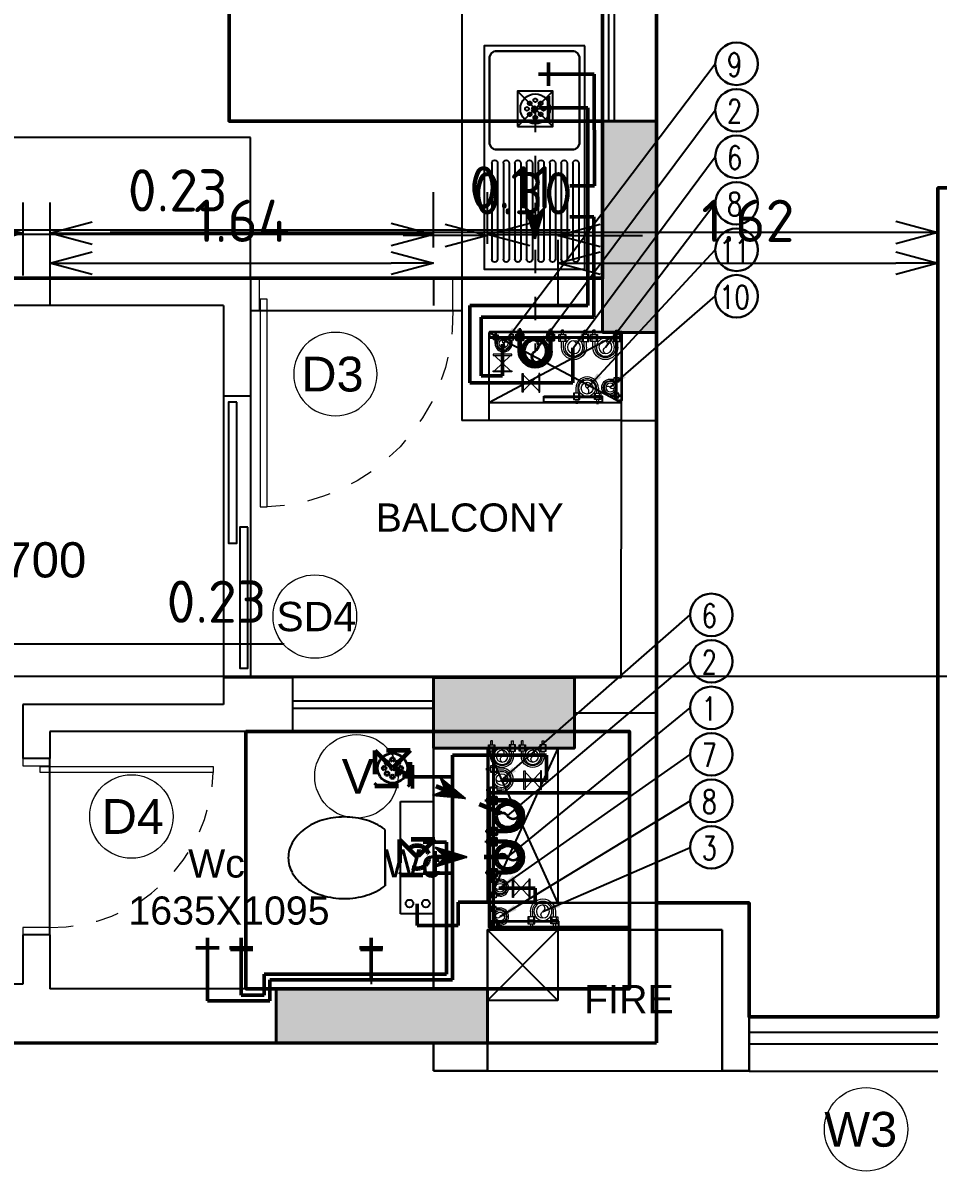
# Model space of a CAD drawing. Header units: inches. Extents: x 0 to 429, y 0 to 185.
# Drawn here: x 241.739 to 245.639, y 115.259 to 120.148 of the extents above; entities that cross this region are included whole.
import ezdxf
from ezdxf.enums import TextEntityAlignment as Align

# ---------------------------------------------------------------- set-up
doc = ezdxf.new("R2010")
doc.units = ezdxf.units.IN
doc.header["$MEASUREMENT"] = 0
doc.linetypes.add('Xr-4BHK-A-B-Typical-Sub$0$DASHED', pattern=[0.75, 0.5, -0.25])
doc.linetypes.add('Xr-4BHK-A-B-Typical-Sub$0$HIDDEN', pattern=[0.375, 0.25, -0.125])
doc.layers.get('DEFPOINTS').update_dxf_attribs({"lineweight": 18})
for name, color, linetype, lineweight in [('FLOOR01', 7, 'Continuous', 50), ('XR-4BHK-A-B-TYPICAL-SUB$0$1PL-CUT', 3, 'Continuous', 25), ('XR-4BHK-A-B-TYPICAL-SUB$0$1PL-SHAFT-PIPE-TEXT-50', 213, 'Continuous', 30), ('XR-4BHK-A-B-TYPICAL-SUB$0$DOOR', 34, 'Continuous', 20), ('XR-4BHK-A-B-TYPICAL-SUB$0$TOWER-COL', 1, 'Continuous', 40), ('XR-4BHK-A-B-TYPICAL-SUB$0$TOWER-COL-HATCH', 9, 'Continuous', 5), ('XR-4BHK-A-B-TYPICAL-SUB$0$WALL', 7, 'Continuous', 30)]:
    doc.layers.add(name, color=color, linetype=linetype, lineweight=lineweight)
for name, color, linetype in [('XR-4BHK-A-B-TYPICAL-SUB$0$1PL-DR-WASTE', 5, 'Xr-4BHK-A-B-Typical-Sub$0$DASHED'), ('XR-4BHK-A-B-TYPICAL-SUB$0$1PL-SHAFT-PIPE', 7, 'Continuous'), ('XR-4BHK-A-B-TYPICAL-SUB$0$ELE', 4, 'Continuous')]:
    doc.layers.add(name, color=color, linetype=linetype)
doc.layers.add('XR-4BHK-A-B-TYPICAL-SUB$0$SEWERARE LINE', color=7, linetype='Continuous', lineweight=35, true_color=0xca2d12)
doc.layers.add('XR-4BHK-A-B-TYPICAL-SUB$0$WATER SUPPLAY', color=7, linetype='Continuous', lineweight=0, true_color=0x00f000)
doc.styles.add('Sanvi Common', font='isocpeur.ttf')
doc.styles.add('Xr-4BHK-A-B-Typical-Sub$0$$0$DIM', font='arial.ttf', dxfattribs={"height": 4})
doc.styles.add('Xr-4BHK-A-B-Typical-Sub$0$$1$Standard', font='arial.ttf')
doc.styles.add('Xr-4BHK-A-B-Typical-Sub$0$AUDIT_D_080506184754-0', font='romans.shx')
doc.styles.add('Xr-4BHK-A-B-Typical-Sub$0$DIM', font='arial.ttf')
doc.styles.add('Xr-4BHK-A-B-Typical-Sub$0$Standard', font='ARIALN.TTF')
doc.dimstyles.new('Sanvi Common', dxfattribs={"dimtxt": 0.18, "dimasz": 0.18, "dimexe": 0.18, "dimexo": 0.0625, "dimgap": 0.09, "dimtad": 1, "dimzin": 0, "dimdsep": 46, "dimtxsty": 'Sanvi Common', "dimblk": 'OPEN30', "dimcen": 0.09, "dimclrd": 68, "dimclre": 68, "dimclrt": 40, "dimadec": 0, "dimazin": 0, "dimtfac": 1, "dimtofl": 0, "dimtmove": 0, "dimatfit": 3, "dimldrblk": 'OPEN30', "dimfxl": 1, "dimtolj": 1, "dimtzin": 0, "dimarcsym": 0})
doc.dimstyles.new('Xr-4BHK-A-B-Typical-Sub$0$DIM 75', dxfattribs={"dimtxt": 75, "dimasz": 75, "dimexe": 0.18, "dimexo": 0.0625, "dimgap": 0.09, "dimtad": 0, "dimtih": 1, "dimtoh": 1, "dimdec": 0, "dimzin": 0, "dimdsep": 46, "dimtxsty": 'Xr-4BHK-A-B-Typical-Sub$0$Standard', "dimcen": 0.09, "dimclrd": 256, "dimclre": 256, "dimclrt": 256, "dimadec": 0, "dimazin": 0, "dimtfac": 1, "dimtdec": 0, "dimtofl": 0, "dimtmove": 0, "dimatfit": 3, "dimfxl": 1, "dimtolj": 1, "dimtzin": 0, "dimarcsym": 0})

# ---------------------------------------------------------------- blocks, each defined once
blk = doc.blocks.new('Xr-4BHK-A-B-Typical-Sub$0$core typ')
at = {"layer": 'XR-4BHK-A-B-TYPICAL-SUB$0$ELE'}
for p, q in [((-5324.6, 9885.4), (-5324.6, 9075.5)), ((-5744.6, 9735), (-6044.6, 9075.5)), ((-5744.6, 9075.5), (-6044.6, 9735)), ((-5744.6, 9735), (-5744.6, 9075.5)), ((-5745, 8960.5), (-6045, 8660.5)), ((-6045, 8960.5), (-5745, 8660.5)), ((-4929.6, 8590.5), (-4125.4, 8590.5)), ((-4929.6, 8525.5), (-4125.4, 8525.5)), ((-4929.6, 8475.5), (-4125.4, 8475.5)), ((-6045, 8360.5), (-5044.6, 8360.5)), ((-4929.6, 8360), (-4125.4, 8360))]:
    blk.add_line(p, q, dxfattribs=at)
blk.add_lwpolyline([(-5745, 8660.5), (-6045, 8660.5), (-6045, 8960.5), (-5745, 8960.5)], close=True, dxfattribs=at)
at = {"layer": 'XR-4BHK-A-B-TYPICAL-SUB$0$WALL'}
for p, q in [((-4124.6, 10990.5), (-4125, 9260.9)), ((-6274.6, 9735.2), (-6274.6, 8710.4)), ((-6044.6, 9735.2), (-6044.6, 9075.5)), ((-6044.6, 9075.5), (-4929.5, 9075.5)), ((-4929.5, 9075.5), (-4929.6, 8360.5)), ((-6045, 8960.5), (-6045, 8360.5)), ((-6045, 8960.5), (-5044.6, 8960.5)), ((-5044.6, 8960.5), (-5044.6, 8360.5)), ((-6275, 8480), (-6275, 8360.5)), ((-6275, 8360.5), (-6045, 8360.5)), ((-5044.6, 8360.5), (-4929.6, 8360.5))]:
    blk.add_line(p, q, dxfattribs=at)
blk = doc.blocks.new('*X182')
at = {"color": 0}
for p, q in [((3201.6, 1890), (3698.5, 1890)), ((3201.6, 1860), (3698.5, 1860)), ((3201.6, 1830), (3698.5, 1830)), ((3201.6, 1800), (3698.5, 1800)), ((3201.6, 1770), (3698.5, 1770)), ((3201.6, 1740), (3698.5, 1740)), ((3201.6, 1710), (3698.5, 1710)), ((3201.6, 1680), (3698.5, 1680)), ((3201.6, 1650), (3698.5, 1650)), ((3201.6, 1620), (3698.5, 1620)), ((3201.6, 1590), (3698.5, 1590)), ((3201.6, 1560), (3698.5, 1560)), ((3201.6, 1530), (3698.5, 1530)), ((3201.6, 1500), (3698.5, 1500)), ((3201.6, 1470), (3698.5, 1470)), ((3201.6, 1440), (3698.5, 1440))]:
    blk.add_line(p, q, dxfattribs=at)
blk = doc.blocks.new('Xr-4BHK-A-B-Typical-Sub$0$sink14')
blk.add_lwpolyline([(-577.5, -520), (-577.5, 0), (577.5, 0), (577.5, -520)], close=True)
for points in [[(-40.5, -64.5, 0.414214), (-78, -27), (-513, -27, 0.414214), (-550.5, -64.5), (-550.5, -455.5, 0.414214), (-513, -493), (-78, -493, 0.414214), (-40.5, -455.5)], [(-550.5, -455.5), (-550.5, -64.5, -0.414214), (-513, -27), (-78, -27, -0.414214), (-40.5, -64.5), (-40.5, -455.5, -0.414214), (-78, -493), (-513, -493, -0.414214)]]:
    blk.add_lwpolyline(points, format="xyb", close=True)
blk.add_circle((-248, -260), 15)
for centre, start, end in [((29.3, -53.8), 90, 270), ((526.2, -53.8), 270, 90), ((29.3, -113.8), 90, 270), ((526.2, -113.8), 270, 90), ((29.3, -173.8), 90, 270), ((526.2, -173.8), 270, 90), ((29.3, -233.8), 90, 270), ((526.2, -233.8), 270, 90), ((29.3, -293.8), 90, 270), ((526.2, -293.8), 270, 90), ((29.3, -353.8), 90, 270), ((526.2, -353.8), 270, 90), ((29.3, -413.8), 90, 270), ((526.2, -413.8), 270, 90), ((29.3, -473.8), 90, 270), ((526.2, -473.8), 270, 90)]:
    blk.add_arc(centre, 15, start, end)
blk.add_blockref('*X182', (-3172.3, -1928.8))
blk = doc.blocks.new('Xr-4BHK-A-B-Typical-Sub$0$1111')
for p, q in [((-6719.3, 24832.2), (-6719.3, 24832.2)), ((-6770.3, 24610.7), (-7008.8, 24610.7)), ((-6918.9, 24610.7), (-6770.3, 24610.7)), ((-7128.5, 24545.5), (-7128.5, 24404.3)), ((-6650.6, 24545.5), (-7128.5, 24545.5)), ((-6650.6, 24404.3), (-6650.6, 24545.5)), ((-7128.5, 24404.3), (-6650.6, 24404.3)), ((-6849.6, 24404.3), (-6849.6, 24404.3)), ((-6703, 24404.3), (-6703, 24404.3))]:
    blk.add_line(p, q)
at = {"extrusion": (0, 0, -1)}
for centre, major_axis, ratio, start_param, end_param in [((-6859.2, 24842), (-134, 134), 1, 6.126583, 6.550859), ((-6889.6, 24895.3), (90.6, 90.6), 1, -1.303122, -0.785398), ((-6889.6, 24895.3), (-90.6, 90.6), 1, 0.785398, 1.303122), ((-6919.9, 24842), (134, 134), 1, -0.267674, 0.156602), ((-6811.4, 24807.2), (175.8, 175.8), 1, 4.219591, 4.555787), ((-6967.7, 24807.2), (-175.8, 175.8), 1, 1.727398, 2.063595), ((-6735.9, 24784.5), (231.5, 231.5), 1, 3.926991, 4.219591), ((-7043.2, 24784.5), (231.5, 231.5), 1, 0.492798, 0.785398), ((-6735.9, 24784.5), (-231.5, 231.5), 1, 5.205187, 5.497787), ((-7043.2, 24784.5), (231.5, 231.5), 1, 0.785398, 1.077998), ((-6811.4, 24761.7), (-175.8, 175.8), 1, 4.868991, 5.205187), ((-6967.7, 24761.7), (-231.2, 91.4), 0.988951, 3.056609, 3.421062), ((-6859.2, 24726.9), (-134, 134), 1, 4.837165, 4.868991), ((-6694.7, 24507), (-11.5, 11.5), 1, 3.141593, 9.424778), ((-6694.7, 24437.2), (11.5, 11.5), 1, 1.570796326805002, 7.853981633984588)]:
    blk.add_ellipse(centre, major_axis=major_axis, ratio=ratio, start_param=start_param, end_param=end_param, dxfattribs=at)
blk = doc.blocks.new('Xr-4BHK-A-B-Typical-Sub$0$d-750')
at = {"layer": 'XR-4BHK-A-B-TYPICAL-SUB$0$DOOR'}
for p, q in [((0, 718.7), (0, 750)), ((0, 750), (115, 750)), ((115, 750), (115, 718.7)), ((115, 718.7), (0, 718.7)), ((0, 0), (0, 31.2)), ((0, 31.2), (115, 31.2)), ((115, 31.2), (115, 0)), ((115, 0), (0, 0))]:
    blk.add_line(p, q, dxfattribs=at)
blk.add_lwpolyline([(73.9, 34.2), (811.3, 34.2), (811.3, 59.2), (73.9, 59.2)], close=True, dxfattribs=at)
at = {"layer": 'XR-4BHK-A-B-TYPICAL-SUB$0$DOOR', "color": 8, "linetype": 'Xr-4BHK-A-B-Typical-Sub$0$HIDDEN', "extrusion": (0, 0, -1)}
blk.add_ellipse((125, 31.2), major_axis=(218.4, 652.1), ratio=0.99874, start_param=-0.33813, end_param=1.207251, dxfattribs=at)
blk = doc.blocks.new('Xr-4BHK-A-B-Typical-Sub$0$REV.CO.')
at = {"layer": 'XR-4BHK-A-B-TYPICAL-SUB$0$TOWER-COL-HATCH'}
for points in [[(459366.1, 8690), (459596.1, 8690), (459596.1, 9589.8), (459366.1, 9589.8)], [(459246.1, 7219.8), (459246.1, 6920), (458646.1, 6920), (458646.1, 7219.8)]]:
    blk.add_hatch(color=256, dxfattribs=at).paths.add_polyline_path(points)
h = blk.add_hatch(color=256, dxfattribs=at)
h.dxf.hatch_style = 1
h.paths.add_polyline_path([(458876.1, 5665), (458876.1, 5895), (457975.6, 5895), (457975.6, 5665)])
at = {"layer": 'XR-4BHK-A-B-TYPICAL-SUB$0$TOWER-COL'}
for points in [[(459366.1, 8690), (459596.1, 8690), (459596.1, 9589.8), (459366.1, 9589.8)], [(459246.1, 7219.8), (459246.1, 6920), (458646.1, 6920), (458646.1, 7219.8)], [(458876.1, 5895), (458876.1, 5665), (457975.6, 5665), (457975.6, 5895)]]:
    blk.add_lwpolyline(points, close=True, dxfattribs=at)
blk = doc.blocks.new('Xr-4BHK-A-B-Typical-Sub$0$$0$DOOR NO')
at = {"lineweight": 0}
blk.add_circle((0, 0), 10, dxfattribs=at)
at = {"style": 'Xr-4BHK-A-B-Typical-Sub$0$$0$DIM'}
blk.add_attdef('X1', text='', height=9, dxfattribs=at).set_placement((0, 0), align=Align.MIDDLE_CENTER)
blk = doc.blocks.new('_Open30')
at = {"color": 0, "linetype": 'ByBlock', "lineweight": -2}
for p, q in [((-1, 0.268), (0, 0)), ((0, 0), (-1, -0.268)), ((0, 0), (-1, 0))]:
    blk.add_line(p, q, dxfattribs=at)
blk = doc.blocks.new('*D240')
at = {"color": 68, "lineweight": -2, "transparency": 16777216}
for p, q in [((239.0942, 117.3204), (239.0942, 117.6834)), ((239.3242, 117.3204), (239.3242, 117.6834)), ((238.9142, 117.5034), (238.7342, 117.5034)), ((239.5042, 117.5034), (242.8522, 117.5034))]:
    blk.add_line(p, q, dxfattribs=at)
at = {"layer": 'DEFPOINTS', "color": 0, "transparency": 16777216}
for p in [(239.3242, 117.5034), (239.0942, 117.2579), (239.3242, 117.2579)]:
    blk.add_point(p, dxfattribs=at)
at = {"color": 68, "lineweight": -2, "transparency": 16777216, "xscale": 0.18, "yscale": 0.18, "zscale": 0.18}
blk.add_blockref('_Open30', (239.0942, 117.5034), dxfattribs=at)
at = {"color": 68, "lineweight": -2, "transparency": 16777216, "xscale": 0.18, "yscale": 0.18, "zscale": 0.18, "rotation": 180}
blk.add_blockref('_Open30', (239.3242, 117.5034), dxfattribs=at)
at = {"color": 40, "transparency": 16777216, "insert": (242.5642, 117.6834), "char_height": 0.18, "attachment_point": 5, "style": 'Sanvi Common'}
blk.add_mtext('\\A1;0.23', dxfattribs=at)
blk = doc.blocks.new('*D241')
at = {"color": 68, "lineweight": -2, "transparency": 16777216}
for p, q in [((239.3242, 117.3204), (239.3242, 117.5456)), ((256.5442, 117.2963), (256.5442, 117.5456)), ((239.5042, 117.3656), (256.3642, 117.3656))]:
    blk.add_line(p, q, dxfattribs=at)
at = {"layer": 'DEFPOINTS', "color": 0, "transparency": 16777216}
for p in [(256.5442, 117.3656), (239.3242, 117.2579), (256.5442, 117.2338)]:
    blk.add_point(p, dxfattribs=at)
at = {"color": 68, "lineweight": -2, "transparency": 16777216, "xscale": 0.18, "yscale": 0.18, "zscale": 0.18, "rotation": 180}
blk.add_blockref('_Open30', (239.3242, 117.3656), dxfattribs=at)
at = {"color": 68, "lineweight": -2, "transparency": 16777216, "xscale": 0.18, "yscale": 0.18, "zscale": 0.18}
blk.add_blockref('_Open30', (256.5442, 117.3656), dxfattribs=at)
at = {"color": 40, "transparency": 16777216, "insert": (247.9342, 117.5456), "char_height": 0.18, "attachment_point": 5, "style": 'Sanvi Common'}
blk.add_mtext('\\A1;17.22', dxfattribs=at)
blk = doc.blocks.new('*D276')
at = {"color": 68, "lineweight": -2, "transparency": 16777216}
for p, q in [((240.6442, 119.1879), (240.6442, 119.4475)), ((240.7592, 119.1879), (240.7592, 119.4475)), ((240.4642, 119.2675), (240.2842, 119.2675)), ((240.9392, 119.2675), (244.0712, 119.2675))]:
    blk.add_line(p, q, dxfattribs=at)
at = {"layer": 'DEFPOINTS', "color": 0, "transparency": 16777216}
for p in [(240.7592, 119.2675), (240.6442, 119.1254), (240.7592, 119.1254)]:
    blk.add_point(p, dxfattribs=at)
at = {"color": 68, "lineweight": -2, "transparency": 16777216, "xscale": 0.18, "yscale": 0.18, "zscale": 0.18}
blk.add_blockref('_Open30', (240.6442, 119.2675), dxfattribs=at)
at = {"color": 68, "lineweight": -2, "transparency": 16777216, "xscale": 0.18, "yscale": 0.18, "zscale": 0.18, "rotation": 180}
blk.add_blockref('_Open30', (240.7592, 119.2675), dxfattribs=at)
at = {"color": 40, "transparency": 16777216, "insert": (243.8192, 119.4475), "char_height": 0.18, "attachment_point": 5, "style": 'Sanvi Common'}
blk.add_mtext('\\A1;0.11', dxfattribs=at)
blk = doc.blocks.new('*D278')
at = {"color": 68, "lineweight": -2, "transparency": 16777216}
for p, q in [((241.7392, 119.3839), (241.7392, 119.0724)), ((241.8542, 119.3839), (241.8542, 119.0724)), ((241.5592, 119.2524), (238.4272, 119.2524)), ((242.0342, 119.2524), (242.2142, 119.2524))]:
    blk.add_line(p, q, dxfattribs=at)
at = {"layer": 'DEFPOINTS', "color": 0, "transparency": 16777216}
for p in [(241.7392, 119.4464), (241.8542, 119.4464), (241.8542, 119.2524)]:
    blk.add_point(p, dxfattribs=at)
at = {"color": 68, "lineweight": -2, "transparency": 16777216, "xscale": 0.18, "yscale": 0.18, "zscale": 0.18}
blk.add_blockref('_Open30', (241.7392, 119.2524), dxfattribs=at)
at = {"color": 68, "lineweight": -2, "transparency": 16777216, "xscale": 0.18, "yscale": 0.18, "zscale": 0.18, "rotation": 180}
blk.add_blockref('_Open30', (241.8542, 119.2524), dxfattribs=at)
at = {"color": 40, "transparency": 16777216, "insert": (238.6792, 119.4324), "char_height": 0.18, "attachment_point": 5, "style": 'Sanvi Common'}
blk.add_mtext('\\A1;0.11', dxfattribs=at)
blk = doc.blocks.new('*D279')
at = {"color": 68, "lineweight": -2, "transparency": 16777216}
for p, q in [((241.8542, 119.3839), (241.8542, 118.9454)), ((242.0342, 119.1254), (243.3092, 119.1254)), ((243.4892, 119.0663), (243.4892, 118.9454))]:
    blk.add_line(p, q, dxfattribs=at)
at = {"layer": 'DEFPOINTS', "color": 0, "transparency": 16777216}
for p in [(241.8542, 119.4464), (243.4892, 119.1288), (243.4892, 119.1254)]:
    blk.add_point(p, dxfattribs=at)
at = {"color": 68, "lineweight": -2, "transparency": 16777216, "xscale": 0.18, "yscale": 0.18, "zscale": 0.18, "rotation": 180}
blk.add_blockref('_Open30', (241.8542, 119.1254), dxfattribs=at)
at = {"color": 68, "lineweight": -2, "transparency": 16777216, "xscale": 0.18, "yscale": 0.18, "zscale": 0.18}
blk.add_blockref('_Open30', (243.4892, 119.1254), dxfattribs=at)
at = {"color": 40, "transparency": 16777216, "insert": (242.6717, 119.3054), "char_height": 0.18, "attachment_point": 5, "style": 'Sanvi Common'}
blk.add_mtext('\\A1;1.64', dxfattribs=at)
blk = doc.blocks.new('*D280')
at = {"color": 68, "lineweight": -2, "transparency": 16777216}
for p, q in [((243.4892, 119.1913), (243.4892, 119.4277)), ((243.7192, 119.2067), (243.7192, 119.4277)), ((243.3092, 119.2477), (239.9612, 119.2477)), ((243.8992, 119.2477), (244.0792, 119.2477))]:
    blk.add_line(p, q, dxfattribs=at)
at = {"layer": 'DEFPOINTS', "color": 0, "transparency": 16777216}
for p in [(243.7192, 119.2477), (243.4892, 119.1288), (243.7192, 119.1442)]:
    blk.add_point(p, dxfattribs=at)
at = {"color": 68, "lineweight": -2, "transparency": 16777216, "xscale": 0.18, "yscale": 0.18, "zscale": 0.18}
blk.add_blockref('_Open30', (243.4892, 119.2477), dxfattribs=at)
at = {"color": 68, "lineweight": -2, "transparency": 16777216, "xscale": 0.18, "yscale": 0.18, "zscale": 0.18, "rotation": 180}
blk.add_blockref('_Open30', (243.7192, 119.2477), dxfattribs=at)
at = {"color": 40, "transparency": 16777216, "insert": (240.2492, 119.4277), "char_height": 0.18, "attachment_point": 5, "style": 'Sanvi Common'}
blk.add_mtext('\\A1;0.23', dxfattribs=at)
blk = doc.blocks.new('*D281')
at = {"color": 68, "lineweight": -2, "transparency": 16777216}
for p, q in [((243.7192, 119.2067), (243.7192, 119.4227)), ((243.5392, 119.2427), (243.3592, 119.2427)), ((244.0192, 119.2241), (244.0192, 119.0627)), ((244.1992, 119.2427), (244.3792, 119.2427))]:
    blk.add_line(p, q, dxfattribs=at)
at = {"layer": 'DEFPOINTS', "color": 0, "transparency": 16777216}
for p in [(244.0192, 119.2866), (244.0192, 119.2427), (243.7192, 119.1442)]:
    blk.add_point(p, dxfattribs=at)
at = {"color": 68, "lineweight": -2, "transparency": 16777216, "xscale": 0.18, "yscale": 0.18, "zscale": 0.18}
blk.add_blockref('_Open30', (243.7192, 119.2427), dxfattribs=at)
at = {"color": 68, "lineweight": -2, "transparency": 16777216, "xscale": 0.18, "yscale": 0.18, "zscale": 0.18, "rotation": 180}
blk.add_blockref('_Open30', (244.0192, 119.2427), dxfattribs=at)
at = {"color": 40, "transparency": 16777216, "insert": (243.8692, 119.4227), "char_height": 0.18, "attachment_point": 5, "style": 'Sanvi Common'}
blk.add_mtext('\\A1;0.30', dxfattribs=at)
blk = doc.blocks.new('*D282')
at = {"color": 68, "lineweight": -2, "transparency": 16777216}
for p, q in [((245.6388, 119.1852), (245.6388, 119.3054)), ((244.1992, 119.1254), (245.4588, 119.1254)), ((244.0192, 119.0833), (244.0192, 118.9454))]:
    blk.add_line(p, q, dxfattribs=at)
at = {"layer": 'DEFPOINTS', "color": 0, "transparency": 16777216}
for p in [(244.0192, 119.1458), (245.6388, 119.1254), (245.6388, 119.1227)]:
    blk.add_point(p, dxfattribs=at)
at = {"color": 68, "lineweight": -2, "transparency": 16777216, "xscale": 0.18, "yscale": 0.18, "zscale": 0.18, "rotation": 180}
blk.add_blockref('_Open30', (244.0192, 119.1254), dxfattribs=at)
at = {"color": 68, "lineweight": -2, "transparency": 16777216, "xscale": 0.18, "yscale": 0.18, "zscale": 0.18}
blk.add_blockref('_Open30', (245.6388, 119.1254), dxfattribs=at)
at = {"color": 40, "transparency": 16777216, "insert": (244.829, 119.3054), "char_height": 0.18, "attachment_point": 5, "style": 'Sanvi Common'}
blk.add_mtext('\\A1;1.62', dxfattribs=at)
blk = doc.blocks.new('*D283')
at = {"color": 68, "lineweight": -2, "transparency": 16777216}
for p, q in [((245.6388, 119.1852), (245.6388, 119.435)), ((245.8692, 119.1879), (245.8692, 119.435)), ((245.4588, 119.255), (242.1108, 119.255)), ((246.0492, 119.255), (246.2292, 119.255))]:
    blk.add_line(p, q, dxfattribs=at)
at = {"layer": 'DEFPOINTS', "color": 0, "transparency": 16777216}
for p in [(245.8692, 119.255), (245.6388, 119.1227), (245.8692, 119.1254)]:
    blk.add_point(p, dxfattribs=at)
at = {"color": 68, "lineweight": -2, "transparency": 16777216, "xscale": 0.18, "yscale": 0.18, "zscale": 0.18}
blk.add_blockref('_Open30', (245.6388, 119.255), dxfattribs=at)
at = {"color": 68, "lineweight": -2, "transparency": 16777216, "xscale": 0.18, "yscale": 0.18, "zscale": 0.18, "rotation": 180}
blk.add_blockref('_Open30', (245.8692, 119.255), dxfattribs=at)
at = {"color": 40, "transparency": 16777216, "insert": (242.3988, 119.435), "char_height": 0.18, "attachment_point": 5, "style": 'Sanvi Common'}
blk.add_mtext('\\A1;0.23', dxfattribs=at)
blk = doc.blocks.new('Xr-4BHK-A-B-Typical-Sub$0$CI100')
at = {"layer": 'XR-4BHK-A-B-TYPICAL-SUB$0$SEWERARE LINE', "ltscale": 100}
for p, q in [((-74, 60.7), (-74, 11.5)), ((-66, 60.7), (-66, 11.5)), ((66, 60.7), (66, 11.5)), ((74, 60.7), (74, 11.5)), ((-78.9, 0), (-78.9, 11.5)), ((-61.1, 0), (-61.1, 11.5)), ((61.1, 0), (61.1, 11.5)), ((78.9, 0), (78.9, 11.5)), ((-78.9, -15.5), (-78.9, -4)), ((-74, 0), (-74, -4)), ((-74, -15.5), (-74, -37.3)), ((-74, -16.8), (-74, -37.3)), ((-66, -37.3), (-74, -37.3)), ((-66, 0), (-66, -4)), ((-66, -15.5), (-66, -37.3)), ((-66, -16.8), (-66, -37.3)), ((-61.1, -15.5), (-61.1, -4)), ((61.1, -15.5), (61.1, -4)), ((66, 0), (66, -4)), ((66, -15.5), (66, -37.3)), ((66, -16.8), (66, -37.3)), ((66, -37.3), (74, -37.3)), ((74, 0), (74, -4)), ((74, -15.5), (74, -37.3)), ((74, -16.8), (74, -37.3)), ((78.9, -15.5), (78.9, -4))]:
    blk.add_line(p, q, dxfattribs=at)
for points in [[(-85.4, 0), (-54.6, 0), (-54.6, 11.5), (-85.4, 11.5)], [(85.4, 0), (54.6, 0), (54.6, 11.5), (85.4, 11.5)], [(-85.4, -15.5), (-54.6, -15.5), (-54.6, -4), (-85.4, -4)], [(85.4, -15.5), (54.6, -15.5), (54.6, -4), (85.4, -4)]]:
    blk.add_lwpolyline(points, close=True, dxfattribs=at)
for radius in [60.7, 50]:
    blk.add_circle((0, 60.7), radius, dxfattribs=at)
for centre, radius, start, end in [((0, 60.7), 74, 0, 180), ((0, 60.7), 66, 0, 180), ((13.9, 85.7), 28.6, 119.0199, 240.9801), ((-13.9, 35.7), 28.6, 299.0199, 60.9801)]:
    blk.add_arc(centre, radius, start, end, dxfattribs=at)
blk = doc.blocks.new('Xr-4BHK-A-B-Typical-Sub$0$CI50')
at = {"layer": 'XR-4BHK-A-B-TYPICAL-SUB$0$WATER SUPPLAY', "ltscale": 100}
for p, q in [((-53.2, 2), (-53.2, 13.5)), ((-48.3, 35), (-48.3, 13.5)), ((-48.3, 2), (-48.3, -2)), ((-40.3, 35), (-40.3, 13.5)), ((-40.3, 2), (-40.3, -2)), ((-35.4, 2), (-35.4, 13.5)), ((35.4, 2), (35.4, 13.5)), ((40.3, 35), (40.3, 13.5)), ((40.3, 2), (40.3, -2)), ((48.3, 35), (48.3, 13.5)), ((48.3, 2), (48.3, -2)), ((53.2, 2), (53.2, 13.5)), ((-53.2, -13.5), (-53.2, -2)), ((-48.3, -13.5), (-48.3, -30.6)), ((-48.3, -14.8), (-48.3, -30.6)), ((-40.3, -30.6), (-48.3, -30.6)), ((-40.3, -13.5), (-40.3, -30.6)), ((-40.3, -14.8), (-40.3, -30.6)), ((-35.4, -13.5), (-35.4, -2)), ((35.4, -13.5), (35.4, -2)), ((40.3, -13.5), (40.3, -30.6)), ((40.3, -14.8), (40.3, -30.6)), ((40.3, -30.6), (48.3, -30.6)), ((48.3, -13.5), (48.3, -30.6)), ((48.3, -14.8), (48.3, -30.6)), ((53.2, -13.5), (53.2, -2))]:
    blk.add_line(p, q, dxfattribs=at)
at = {"layer": 'XR-4BHK-A-B-TYPICAL-SUB$0$WATER SUPPLAY', "ltscale": 100, "elevation": 0}
for points in [[(-57.9, 2), (-30.9, 2), (-30.9, 13.5), (-57.9, 13.5)], [(57.9, 2), (30.9, 2), (30.9, 13.5), (57.9, 13.5)], [(-57.9, -13.5), (-30.9, -13.5), (-30.9, -2), (-57.9, -2)], [(57.9, -13.5), (30.9, -13.5), (30.9, -2), (57.9, -2)]]:
    blk.add_lwpolyline(points, close=True, dxfattribs=at)
at = {"layer": 'XR-4BHK-A-B-TYPICAL-SUB$0$WATER SUPPLAY', "ltscale": 100}
for radius in [35, 25]:
    blk.add_circle((0, 35), radius, dxfattribs=at)
for centre, radius, start, end in [((0, 35), 48.3, 0, 180), ((0, 35), 40.3, 360, 180), ((6.9, 47.5), 14.3, 119.0199, 240.9801), ((-6.9, 22.5), 14.3, 299.0199, 60.9801)]:
    blk.add_arc(centre, radius, start, end, dxfattribs=at)
blk = doc.blocks.new('Xr-4BHK-A-B-Typical-Sub$0$A6')
at = {"linetype": 'Continuous', "lineweight": -3}
h = blk.add_hatch(dxfattribs=at)
h.set_pattern_fill('ANSI31', color=8, scale=51.850019, angle=269.9862, style=0)
h.set_pattern_definition([(314.9862146, (-3558.9815, 121585.5365), (4.58404006, 4.58183475), [])])
h.paths.add_polyline_path([(-42.5, 41.5), (0, 0), (-42.5, -41.5), (91.7, 0)])
for p, q in [((-42.5, 41.5), (0, 0)), ((91.7, 0), (-42.5, 41.5)), ((-42.5, -41.5), (0, 0)), ((0, 0), (91.7, 0)), ((91.7, 0), (-42.5, -41.5))]:
    blk.add_line(p, q, dxfattribs=at)
blk = doc.blocks.new('Xr-4BHK-A-B-Typical-Sub$0$FT 100')
at = {"linetype": 'Continuous'}
blk.add_ellipse((0, 0), major_axis=(63.4, -2.9), ratio=1, start_param=0.046079, end_param=6.329264, dxfattribs=at)
for centre in [(-36.7, 0), (-23.3, 23.3), (0, 35.4), (0, 0), (23.3, 23.3), (36.7, 0), (-23.3, -23.3), (0, -35.4), (23.3, -23.3)]:
    blk.add_ellipse(centre, major_axis=(7.97, 0), ratio=1)
blk = doc.blocks.new('Xr-4BHK-A-B-Typical-Sub$0$P-VALVE')
at = {"linetype": 'Continuous'}
for p, q in [((-19.7, 19), (19.7, 19)), ((-19.7, 16.4), (-19.7, 19)), ((19.7, 16.4), (-19.7, 16.4)), ((-17, -16.4), (17, 16.4)), ((-17, 16.4), (17, -16.4)), ((19.7, 19), (19.7, 16.4)), ((19.7, -16.4), (-19.7, -16.4)), ((-19.7, -16.4), (-19.7, -19)), ((-19.7, -19), (19.7, -19)), ((19.7, -19), (19.7, -16.4))]:
    blk.add_line(p, q, dxfattribs=at)
blk = doc.blocks.new('Xr-4BHK-A-B-Typical-Sub$0$A$C14D55273')
at = {"layer": 'XR-4BHK-A-B-TYPICAL-SUB$0$WATER SUPPLAY', "lineweight": 50}
for p, q in [((11894.6, -10860.6), (11894.6, -10960.6)), ((11852.1, -10910.6), (12090, -10910.6)), ((12090, -10910.6), (12090.3, -11386)), ((11894.6, -11004.2), (11894.6, -11104.2)), ((11852.1, -11054.2), (12062.8, -11054.2)), ((12062.8, -11054.2), (12062.8, -11895.6)), ((11985.9, -11386), (12090.3, -11386)), ((11985.9, -11518.2), (12087.9, -11518.2)), ((12087.9, -11518.2), (12088.1, -11945.6)), ((12062.8, -11895.6), (11558.9, -11895.6)), ((11558.9, -11895.6), (11558.9, -12224.8)), ((12088.1, -11945.6), (11607.9, -11945.6)), ((11607.9, -12195.3), (11607.9, -11945.6)), ((11698.6, -12059.7), (11698.6, -12195.3)), ((11998.2, -12075.3), (11998.2, -12224.8)), ((11698.6, -12195.3), (11607.9, -12195.3)), ((11998.2, -12224.8), (11558.9, -12224.8)), ((11886.6, -13810.6), (11485.1, -13810.6)), ((11485.1, -13810.6), (11485.1, -14767.6)), ((11886.6, -13916.8), (11886.6, -13810.6)), ((11315.4, -13852.7), (11315.4, -13952.7)), ((11272.9, -13902.7), (11485.1, -13902.7)), ((11691.7, -13916.8), (11886.6, -13916.8)), ((11360.5, -14180.9), (11460.1, -14180.9)), ((11460.1, -14180.9), (11460.1, -14742.6)), ((11360.5, -14313.1), (11485.1, -14313.1)), ((11683.5, -14377.4), (11838.5, -14377.4)), ((11838.5, -14377.4), (11838.5, -14436.9)), ((11335.1, -14442.9), (11335.1, -14535.9)), ((11510.1, -14436.9), (11510.1, -14535.9)), ((11838.5, -14436.9), (11510.1, -14436.9)), ((11335.1, -14535.9), (11510.1, -14535.9)), ((10441.1, -14588.7), (10441.1, -14856.9)), ((10584.7, -14588.7), (10584.7, -14831.9)), ((11139.1, -14588.7), (11139.1, -14767.6)), ((10491.1, -14631.2), (10391.1, -14631.2)), ((10634.7, -14631.2), (10534.7, -14631.2)), ((11189.1, -14631.2), (11089.1, -14631.2)), ((11460.1, -14742.6), (10682.8, -14742.6)), ((10682.8, -14831.9), (10682.8, -14742.6)), ((11485.1, -14767.6), (10707.8, -14767.6)), ((10707.8, -14856.9), (10707.8, -14767.6)), ((10707.8, -14856.9), (10441.1, -14856.9)), ((10682.8, -14831.9), (10584.7, -14831.9))]:
    blk.add_line(p, q, dxfattribs=at)
at = {"layer": 'XR-4BHK-A-B-TYPICAL-SUB$0$WATER SUPPLAY', "lineweight": 50, "xscale": 2.000000000000041, "yscale": 2.000000000000041, "zscale": 2.000000000000041}
for p, rotation in [((11698.6, -12140.6), 180.0000115776376), ((11820.2, -12224.8), 90.00001157763748), ((11827.4, -13916.8), 90.00001157763748), ((11778.7, -14377.4), 90.00001157763748)]:
    blk.add_blockref('Xr-4BHK-A-B-Typical-Sub$0$P-VALVE', p, dxfattribs=dict(at, rotation=rotation))
blk = doc.blocks.new('Xr-4BHK-A-B-Typical-Sub$0$A$C2521575D')
at = {"layer": 'XR-4BHK-A-B-TYPICAL-SUB$0$1PL-CUT'}
for p, q in [((12547.1, 21566.6), (12697.1, 21416.6)), ((12697.1, 21566.6), (12547.1, 21416.6))]:
    blk.add_line(p, q, dxfattribs=at)
blk.add_lwpolyline([(12547.1, 21416.6), (12697.1, 21416.6), (12697.1, 21566.6), (12547.1, 21566.6)], close=True, dxfattribs=at)
at = {"layer": 'XR-4BHK-A-B-TYPICAL-SUB$0$1PL-DR-WASTE', "ltscale": 0.015}
blk.add_line((12622.1, 21491.6), (12622.1, 20460.2), dxfattribs=at)
at = {"layer": 'XR-4BHK-A-B-TYPICAL-SUB$0$1PL-SHAFT-PIPE'}
for p, q in [((12970.5, 20249.9), (12970.5, 20542.1)), ((12427, 20521.1), (12991.5, 20521.1)), ((12658.2, 20263.3), (12908, 20263.3)), ((12443.4, 18008), (12443.4, 18771.8)), ((12722.5, 18029), (12422.4, 18029))]:
    blk.add_line(p, q, dxfattribs=at)
for points in [[(12427, 20517.1), (12991.5, 20517.1), (12991.5, 20542.1), (12427, 20542.1)], [(12966.5, 20249.9), (12966.5, 20542.1), (12991.5, 20542.1), (12991.5, 20249.9)], [(12658.2, 20267.3), (12908, 20267.3), (12908, 20242.3), (12658.2, 20242.3)], [(12447.4, 18008), (12447.4, 18771.8), (12422.4, 18771.8), (12422.4, 18008)], [(12722.5, 18033), (12422.4, 18033), (12422.4, 18008), (12722.5, 18008)]]:
    blk.add_lwpolyline(points, close=True, dxfattribs=at)
at = {"layer": 'XR-4BHK-A-B-TYPICAL-SUB$0$1PL-SHAFT-PIPE-TEXT-50'}
for centre in [(13480.1, 21683.3), (13480.1, 21485.3), (13480.1, 21287.3), (13480.1, 21089.3), (13480.1, 20891.3), (13480.1, 20693.4), (13372.5, 19336.7), (13372.5, 19138.7), (13372.5, 18940.7), (13372.5, 18742.7), (13372.5, 18544.7), (13372.5, 18346.7)]:
    blk.add_circle(centre, 90.6, dxfattribs=at)
at = {"layer": 'XR-4BHK-A-B-TYPICAL-SUB$0$SEWERARE LINE', "linetype": 'Xr-4BHK-A-B-Typical-Sub$0$HIDDEN', "lineweight": 60, "ltscale": 200}
for p, q in [((11938.8, 18758.9), (12088.8, 18608.9)), ((12088.8, 18758.9), (11938.8, 18608.9)), ((12013.8, 18683.9), (12504.1, 18480.6, 0)), ((12043.7, 18380), (12193.7, 18230)), ((12193.7, 18380), (12043.7, 18230)), ((12504.1, 18305, 0), (12118.4, 18305))]:
    blk.add_line(p, q, dxfattribs=at)
for points in [[(11938.8, 18608.9), (12088.8, 18608.9), (12088.8, 18758.9), (11938.8, 18758.9)], [(12043.7, 18230), (12193.7, 18230), (12193.7, 18380), (12043.7, 18380)]]:
    blk.add_lwpolyline(points, close=True, dxfattribs=at)
blk.add_circle((12118.7, 18305), 50, dxfattribs=at)
at = {"layer": 'XR-4BHK-A-B-TYPICAL-SUB$0$1PL-DR-WASTE', "ltscale": 0.75, "rotation": 270}
blk.add_blockref('Xr-4BHK-A-B-Typical-Sub$0$FT 100', (12622.1, 21491.6), dxfattribs=at)
at = {"layer": 'XR-4BHK-A-B-TYPICAL-SUB$0$1PL-DR-WASTE', "ltscale": 0.015, "extrusion": (1.64894e-08, 7.21301e-22, 1), "rotation": 270.013785379606}
blk.add_blockref('Xr-4BHK-A-B-Typical-Sub$0$A6', (12622.1, 21030.3, 0), dxfattribs=at)
at = {"layer": 'XR-4BHK-A-B-TYPICAL-SUB$0$1PL-SHAFT-PIPE'}
for name, p, xscale, yscale, zscale, rotation in [('Xr-4BHK-A-B-Typical-Sub$0$CI50', (12487.3, 20518.6), 0.75, 0.75, 0.75, 180), ('Xr-4BHK-A-B-Typical-Sub$0$CI100', (12622.1, 20517.1), -0.9404999999969732, 0.9404999999969732, 0.9405, 180), ('Xr-4BHK-A-B-Typical-Sub$0$CI50', (12786.9, 20515.2), -1.099999999976717, 1.099999999998545, 1.1, 180), ('Xr-4BHK-A-B-Typical-Sub$0$CI50', (12921.3, 20515.2), -1.099999999976717, 1.099999999998545, 1.1, 180), ('Xr-4BHK-A-B-Typical-Sub$0$CI50', (12968, 20304.6), -0.75, 0.75, 0.75, 90), ('Xr-4BHK-A-B-Typical-Sub$0$CI100', (12447.4, 18480.4, 0), -0.9405000000042492, 0.9404999999969732, 0.9405, 270), ('Xr-4BHK-A-B-Typical-Sub$0$CI100', (12447.4, 18304.8, 0), -0.9405000000042492, 0.9404999999969732, 0.9405, 270), ('Xr-4BHK-A-B-Typical-Sub$0$CI50', (12445.9, 18174.6), 0.75, 0.75, 0.75, 270), ('Xr-4BHK-A-B-Typical-Sub$0$CI50', (12445.9, 18051.5), 0.75, 0.75, 0.75, 270)]:
    blk.add_blockref(name, p, dxfattribs=dict(at, xscale=xscale, yscale=yscale, zscale=zscale, rotation=rotation))
blk.add_blockref('Xr-4BHK-A-B-Typical-Sub$0$CI50', (12843.3, 20267), dxfattribs=at)
at = {"layer": 'XR-4BHK-A-B-TYPICAL-SUB$0$1PL-SHAFT-PIPE', "xscale": -1, "rotation": 180}
for p in [(12480.8, 18769.8), (12611.2, 18769.8)]:
    blk.add_blockref('Xr-4BHK-A-B-Typical-Sub$0$CI50', p, dxfattribs=at)
at = {"layer": 'XR-4BHK-A-B-TYPICAL-SUB$0$1PL-SHAFT-PIPE', "rotation": 270}
blk.add_blockref('Xr-4BHK-A-B-Typical-Sub$0$CI50', (12445.4, 18635.2), dxfattribs=at)
at = {"layer": 'XR-4BHK-A-B-TYPICAL-SUB$0$1PL-SHAFT-PIPE', "xscale": -1.099999999976717, "yscale": 1.099999999998545, "zscale": 1.1}
blk.add_blockref('Xr-4BHK-A-B-Typical-Sub$0$CI50', (12654.7, 18035.2), dxfattribs=at)
at = {"layer": 'XR-4BHK-A-B-TYPICAL-SUB$0$SEWERARE LINE', "linetype": 'Xr-4BHK-A-B-Typical-Sub$0$HIDDEN', "lineweight": 60, "ltscale": 200, "rotation": 270}
blk.add_blockref('Xr-4BHK-A-B-Typical-Sub$0$FT 100', (12013.8, 18683.9), dxfattribs=at)
at = {"layer": 'XR-4BHK-A-B-TYPICAL-SUB$0$SEWERARE LINE', "linetype": 'Xr-4BHK-A-B-Typical-Sub$0$HIDDEN', "lineweight": 60, "ltscale": 200, "extrusion": (6.29674e-09, 1.52358e-08, 1), "rotation": 337.4930083504263}
blk.add_blockref('Xr-4BHK-A-B-Typical-Sub$0$A6', (12240, 18590.1, 0), dxfattribs=at)
at = {"layer": 'XR-4BHK-A-B-TYPICAL-SUB$0$SEWERARE LINE', "linetype": 'Xr-4BHK-A-B-Typical-Sub$0$HIDDEN', "lineweight": 60, "ltscale": 200, "extrusion": (-7.24768e-22, 1.64894e-08, 1), "rotation": 0.01378537960617173}
for p in [(12238.4, 18305, 0), (12238.8, 18304.8, 0)]:
    blk.add_blockref('Xr-4BHK-A-B-Typical-Sub$0$A6', p, dxfattribs=at)
at = {"layer": 'XR-4BHK-A-B-TYPICAL-SUB$0$WATER SUPPLAY'}
blk.add_blockref('Xr-4BHK-A-B-Typical-Sub$0$A$C14D55273', (783.9, 32549.6), dxfattribs=at)
at = {"layer": 'XR-4BHK-A-B-TYPICAL-SUB$0$1PL-SHAFT-PIPE-TEXT-50', "style": 'Xr-4BHK-A-B-Typical-Sub$0$AUDIT_D_080506184754-0', "width": 0.75}
for s, p in [('9', (13471.5, 21629.6)), ('2', (13471.5, 21431.7)), ('6', (13471.5, 21233.7)), ('8', (13471.5, 21035.7)), ('11', (13471.5, 20837.7)), ('10', (13471.5, 20639.7)), ('6', (13363.9, 19283)), ('2', (13363.9, 19085)), ('1', (13363.9, 18887.1)), ('7', (13363.9, 18689.1)), ('8', (13363.9, 18491.1)), ('3', (13363.9, 18293.1))]:
    blk.add_text(s, height=100, dxfattribs=at).set_placement(p, align=Align.CENTER)
at = {"layer": 'XR-4BHK-A-B-TYPICAL-SUB$0$1PL-SHAFT-PIPE-TEXT-50'}
for points in [[(12487.3, 20492.3), (13389.5, 21683.3)], [(12622.1, 20460.2), (13389.5, 21485.3)], [(12786.9, 20476.7), (13389.5, 21287.3)], [(12921.3, 20476.7), (13389.5, 21089.3)], [(12843.3, 20302), (13389.5, 20891.3)], [(12943.2, 20306.8), (13389.5, 20693.4)], [(12476.1, 18630.4), (13281.8, 19336.7)], [(12504.5, 18480.4, 0), (13281.8, 19138.7, 0)], [(12504.5, 18304.8, 0), (13281.8, 18940.7, 0)], [(12472.2, 18174.6), (13281.8, 18742.7)], [(12472.2, 18051.5), (13281.8, 18544.7)], [(12654.7, 18073.7), (13281.8, 18346.7)]]:
    blk.add_leader(points, dimstyle='Xr-4BHK-A-B-Typical-Sub$0$DIM 75', dxfattribs=at)

msp = doc.modelspace()

# ---------------------------------------------------------------- linework, layer by layer
for p, q in [((243.6092, 121.3803), (243.6092, 119.0603)), ((244.2092, 121.1953), (244.2092, 119.7299)), ((244.2342, 121.1953), (244.2342, 119.7299)), ((244.2592, 121.1953), (244.2592, 119.7299)), ((244.4392, 121.1953), (244.4392, 119.7299)), ((242.7092, 119.6603), (240.7592, 119.6603)), ((242.7092, 119.0603), (242.7092, 119.6603)), ((242.7092, 119.0603), (240.7592, 119.0603)), ((242.7092, 119.0603), (242.7092, 118.5603)), ((244.2092, 119.0603), (243.6092, 119.0603)), ((243.6092, 119.0603), (243.6092, 118.4553)), ((242.5942, 118.9453), (240.7592, 118.9453)), ((242.5942, 118.9453), (242.5942, 118.5603)), ((243.6092, 118.9223), (242.7092, 118.9223)), ((244.2892, 118.8303), (243.7242, 118.8303)), ((244.2892, 118.8303), (243.7242, 118.5303)), ((244.2892, 118.5303), (243.7242, 118.8303)), ((243.7242, 118.8303), (243.7242, 118.4553)), ((244.2892, 118.8301), (244.2892, 118.4553)), ((244.4392, 118.8301), (244.4392, 118.4553)), ((242.5942, 118.5603), (242.7092, 118.5603)), ((242.5942, 118.5603), (242.5942, 117.3603)), ((242.7092, 118.5603), (242.7092, 117.3603)), ((244.2892, 118.5303), (243.7242, 118.5303)), ((243.7242, 118.4553), (243.6092, 118.4553)), ((244.2897, 118.4553), (243.7242, 118.4553)), ((244.2892, 118.4553), (244.4397, 118.4553)), ((242.5942, 117.3603), (242.5942, 117.2453)), ((242.5942, 117.3603), (242.8893, 117.3603)), ((242.8893, 117.1303), (242.8893, 117.3603)), ((243.4893, 117.3603), (242.8893, 117.3603)), ((241.7392, 117.2453), (241.7392, 117.0153)), ((242.5942, 117.2453), (241.7392, 117.2453)), ((243.4893, 117.2603), (242.8893, 117.2603)), ((242.8893, 117.2303), (243.4893, 117.2303)), ((242.8893, 117.1303), (241.8542, 117.1303)), ((241.8542, 117.1303), (241.8542, 117.0153)), ((242.8893, 117.1303), (243.4893, 117.1303)), ((241.8542, 117.0153), (241.7392, 117.0153)), ((241.8542, 116.2653), (241.8542, 117.0153)), ((241.7392, 116.2653), (241.7392, 116.0553)), ((241.8542, 116.2653), (241.7392, 116.2653)), ((241.8542, 116.2653), (241.8542, 116.0353)), ((242.6713, 116.0553), (242.6713, 116.2246)), ((243.225, 116.0553), (243.225, 116.2246)), ((242.6244, 116.2001), (242.7183, 116.2001)), ((243.1781, 116.2001), (243.272, 116.2001)), ((243.7193, 116.181), (243.7193, 115.8053)), ((241.7392, 116.0553), (241.6592, 116.0553)), ((243.4893, 116.0353), (241.8542, 116.0353)), ((243.7193, 115.8053), (241.6592, 115.8053))]:
    msp.add_line(p, q)
for points in [[(242.6503, 118.5333), (242.6153, 118.5333), (242.6153, 117.9333), (242.6503, 117.9333)], [(242.6982, 118.0002), (242.6632, 118.0002), (242.6632, 117.4002), (242.6982, 117.4002)]]:
    msp.add_lwpolyline(points, close=True)
for points in [[(244.0813, 117.3603), (244.2893, 117.3603), (244.2897, 118.4553)], [(244.0893, 117.2103), (244.4392, 117.2103), (244.4397, 118.4553)]]:
    msp.add_lwpolyline(points)
at = {"layer": 'FLOOR01', "color": 246}
for p, q in [((241.7909, 119.0606), (240.8742, 119.0606)), ((242.6892, 116.2969), (242.6892, 117.0469))]:
    msp.add_line(p, q, dxfattribs=at)
at = {"layer": 'FLOOR01', "color": 230}
msp.add_lwpolyline([(244.4392, 115.8054), (239.3537, 115.8027), (239.3546, 116.3554), (234.4542, 116.3554), (234.4542, 119.8906), (232.4642, 119.8906), (232.4642, 124.9806), (232.0842, 124.9806), (232.0842, 130.8406), (236.4892, 130.8406), (236.4892, 129.4106), (237.6892, 129.4106), (237.6892, 128.8101), (239.6442, 128.81), (239.6442, 128.1207), (244.4392, 128.1206), (244.4392, 123.5606), (245.0392, 123.5606), (245.0392, 121.8656), (244.4392, 121.8656)], close=True, dxfattribs=at)
at = {"layer": 'FLOOR01', "color": 181}
msp.add_lwpolyline([(250.2297, 119.4459), (245.6384, 119.4454), (245.6384, 115.9157), (244.8342, 115.9157), (244.8342, 116.4007), (244.4392, 116.4007), (244.4392, 121.8656), (245.0392, 121.8656), (245.0392, 123.5606), (244.4392, 123.5606), (244.4392, 128.1206)], dxfattribs=at)
at = {"layer": 'FLOOR01', "color": 150}
msp.add_lwpolyline([(240.8742, 119.0606), (244.2092, 119.0606), (244.2092, 121.8651), (240.8742, 121.8651)], close=True, dxfattribs=at)
at = {"layer": 'FLOOR01', "color": 103}
msp.add_lwpolyline([(244.2092, 119.7302), (242.6177, 119.7302), (242.6177, 121.1956), (244.2092, 121.1956)], close=True, dxfattribs=at)
at = {"layer": 'FLOOR01', "color": 81}
msp.add_lwpolyline([(242.6892, 117.1306), (244.3242, 117.1306), (244.3242, 116.0354), (242.6892, 116.0354)], close=True, dxfattribs=at)
at = {"layer": 'FLOOR01', "color": 128}
msp.add_lwpolyline([(243.7277, 116.87), (244.3242, 116.87), (244.3242, 116.2961), (243.7277, 116.2961)], close=True, dxfattribs=at)

# ---------------------------------------------------------------- block references
at = {"xscale": 0.001, "yscale": 0.001, "zscale": 0.001}
for name, p in [('Xr-4BHK-A-B-Typical-Sub$0$A$C2521575D', (231.3004, 98.2906)), ('Xr-4BHK-A-B-Typical-Sub$0$REV.CO.', (-215.1569, 110.1401)), ('Xr-4BHK-A-B-Typical-Sub$0$core typ', (249.7638, 107.3248))]:
    msp.add_blockref(name, p, dxfattribs=at)
at = {"extrusion": (0, 0, -1)}
for name, p, xscale, yscale, zscale, rotation in [('Xr-4BHK-A-B-Typical-Sub$0$sink14', (-243.7054, 119.5753), 0.0008229600004851826, 0.0008229600004851826, -0.0008229600004851821, 269.9999994812788), ('Xr-4BHK-A-B-Typical-Sub$0$d-750', (-241.7392, 117.0153), 0.001000064621199272, 0.001000064621199272, -0.001000064621278096, 179.9999999470594), ('Xr-4BHK-A-B-Typical-Sub$0$1111', (-267.8936, 109.7033), 0.001000000000000001, 0.001000000000000001, -0.001, 269.9999998932783)]:
    msp.add_blockref(name, p, dxfattribs=dict(at, xscale=xscale, yscale=yscale, zscale=zscale, rotation=rotation))
at = {"xscale": 0.001199999997392297, "yscale": 0.001199999997392297, "zscale": 0.001199999997392297, "rotation": 269.999999947195}
msp.add_blockref('Xr-4BHK-A-B-Typical-Sub$0$d-750', (242.7092, 119.0603), dxfattribs=at)
ref = msp.add_blockref('Xr-4BHK-A-B-Typical-Sub$0$$0$DOOR NO', (243.0711, 118.6526), dxfattribs=dict(xscale=-0.01778, yscale=0.01778, zscale=0.01778))
ref.add_attrib('X1', 'D3', dxfattribs={"height": 0.14817, "style": 'Xr-4BHK-A-B-Typical-Sub$0$$1$Standard'}).set_placement((243.0586, 118.6526), align=Align.MIDDLE_CENTER)
ref = msp.add_blockref('Xr-4BHK-A-B-Typical-Sub$0$$0$DOOR NO', (242.9832, 117.6201), dxfattribs=dict(xscale=0.01778, yscale=0.01778, zscale=0.01778))
ref.add_attrib('X1', 'SD4', dxfattribs={"height": 0.125, "style": 'Xr-4BHK-A-B-Typical-Sub$0$$1$Standard'}).set_placement((242.9891, 117.6201), align=Align.MIDDLE_CENTER)
ref = msp.add_blockref('Xr-4BHK-A-B-Typical-Sub$0$$0$DOOR NO', (243.1607, 116.9396), dxfattribs=dict(xscale=0.01778, yscale=0.01778, zscale=0.01778))
ref.add_attrib('X1', 'V', dxfattribs={"height": 0.1482, "style": 'Xr-4BHK-A-B-Typical-Sub$0$$1$Standard'}).set_placement((243.1666, 116.9396), align=Align.MIDDLE_CENTER)
ref = msp.add_blockref('Xr-4BHK-A-B-Typical-Sub$0$$0$DOOR NO', (242.2016, 116.7687), dxfattribs=dict(xscale=0.01778, yscale=0.01778, zscale=0.01778))
ref.add_attrib('X1', 'D4', dxfattribs={"height": 0.14817, "style": 'Xr-4BHK-A-B-Typical-Sub$0$$1$Standard'}).set_placement((242.2076, 116.7687), align=Align.MIDDLE_CENTER)
ref = msp.add_blockref('Xr-4BHK-A-B-Typical-Sub$0$$0$DOOR NO', (245.3324, 115.4366), dxfattribs=dict(xscale=0.01778000000000066, yscale=0.01778000000000066, zscale=0.01778000000000066))
ref.add_attrib('X1', 'W3 ', dxfattribs={"height": 0.14817, "style": 'Xr-4BHK-A-B-Typical-Sub$0$$1$Standard'}).set_placement((245.3384, 115.4366), align=Align.MIDDLE_CENTER)

# ---------------------------------------------------------------- texts
at = {"style": 'Xr-4BHK-A-B-Typical-Sub$0$DIM'}
for s, height, p in [('BALCONY', 0.12, (243.2425, 117.9818)), ('1835X1700', 0.15, (240.9373, 117.7866)), ('Wc', 0.12, (242.4432, 116.5086)), ('Wc', 0.12, (242.4432, 116.5086)), ('1635X1095', 0.12, (242.1885, 116.3081)), ('FIRE', 0.12, (244.1309, 115.931))]:
    msp.add_text(s, height=height, dxfattribs=at).set_placement(p)
at = {"layer": 'FLOOR01', "color": 81, "style": 'Xr-4BHK-A-B-Typical-Sub$0$DIM'}
msp.add_text('Wc', height=0.12, dxfattribs=at).set_placement((243.2781, 116.509))

# ---------------------------------------------------------------- dimensions: what is measured, and where the dimension line sits
at = {"color": 2}
for base, p1, p2, picture, middle in [((241.854225958, 119.252384916), (241.739225959, 119.446362025), (241.854225958, 119.446362025), '*D278', (238.679225959, 119.252384916)), ((243.7192, 119.2477), (243.4892, 119.1288), (243.7192, 119.1442), '*D280', (240.2492, 119.2477)), ((240.7592293, 119.2675143), (240.6442294, 119.1253553), (240.7592293, 119.1253554), '*D276', (243.8192293, 119.2675143)), ((245.8692, 119.255), (245.6388, 119.1227), (245.8692, 119.1254), '*D283', (242.3988, 119.255)), ((244.0192, 119.2427), (243.7192, 119.1442), (244.0192, 119.2866), '*D281', (243.8692, 119.2427)), ((239.3242, 117.5034), (239.0942, 117.2579), (239.3242, 117.2579), '*D240', (242.5642, 117.5034))]:
    dim = msp.add_linear_dim(base=base, p1=p1, p2=p2, dimstyle='Sanvi Common', dxfattribs=at)
    dim.commit()
    dim.dimension.update_dxf_attribs({"geometry": picture, "text_midpoint": middle, "dimtype": 160})
for base, p1, p2, picture, middle in [((243.48924, 119.12536), (241.85423, 119.44636), (243.48924, 119.12881), '*D279', (242.67173, 119.30536)), ((245.6388, 119.1254), (244.0192, 119.1458), (245.6388, 119.1227), '*D282', (244.829, 119.3054)), ((256.5442, 117.3656), (239.3242, 117.2579), (256.5442, 117.2338), '*D241', (247.9342, 117.5456))]:
    dim = msp.add_linear_dim(base=base, p1=p1, p2=p2, dimstyle='Sanvi Common', dxfattribs=at)
    dim.commit()
    dim.dimension.update_dxf_attribs({"geometry": picture, "text_midpoint": middle})

doc.saveas('drawing.dxf')
